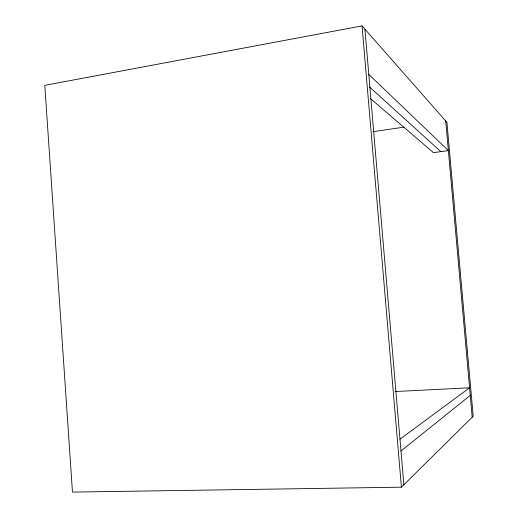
<?xml version="1.0" encoding="UTF-8"?>
<svg xmlns="http://www.w3.org/2000/svg" width="518" height="518" viewBox="0 0 518 518"><rect width="100%" height="100%" fill="white"/><g stroke="black" fill="none" stroke-linecap="round" stroke-linejoin="round"><path stroke-width="0.78" d="M401.418 487.185L473.206 416.2L446.917 122.345L362.056 25.9L44.794 85.353L72.475 492.1L401.418 487.185L362.056 25.9M400.984 451.003L470.253 395.415M399.974 439.212L469.573 387.801L395.208 391.537M372.882 131.721L404.098 127.117M370.487 98.595L433.462 152.648L448.374 150.615L368.79 74.385M369.645 87.108L440.896 151.638M445.726 120.985L472.202 417.191M364.925 29.157L403.865 484.764"/></g></svg>
